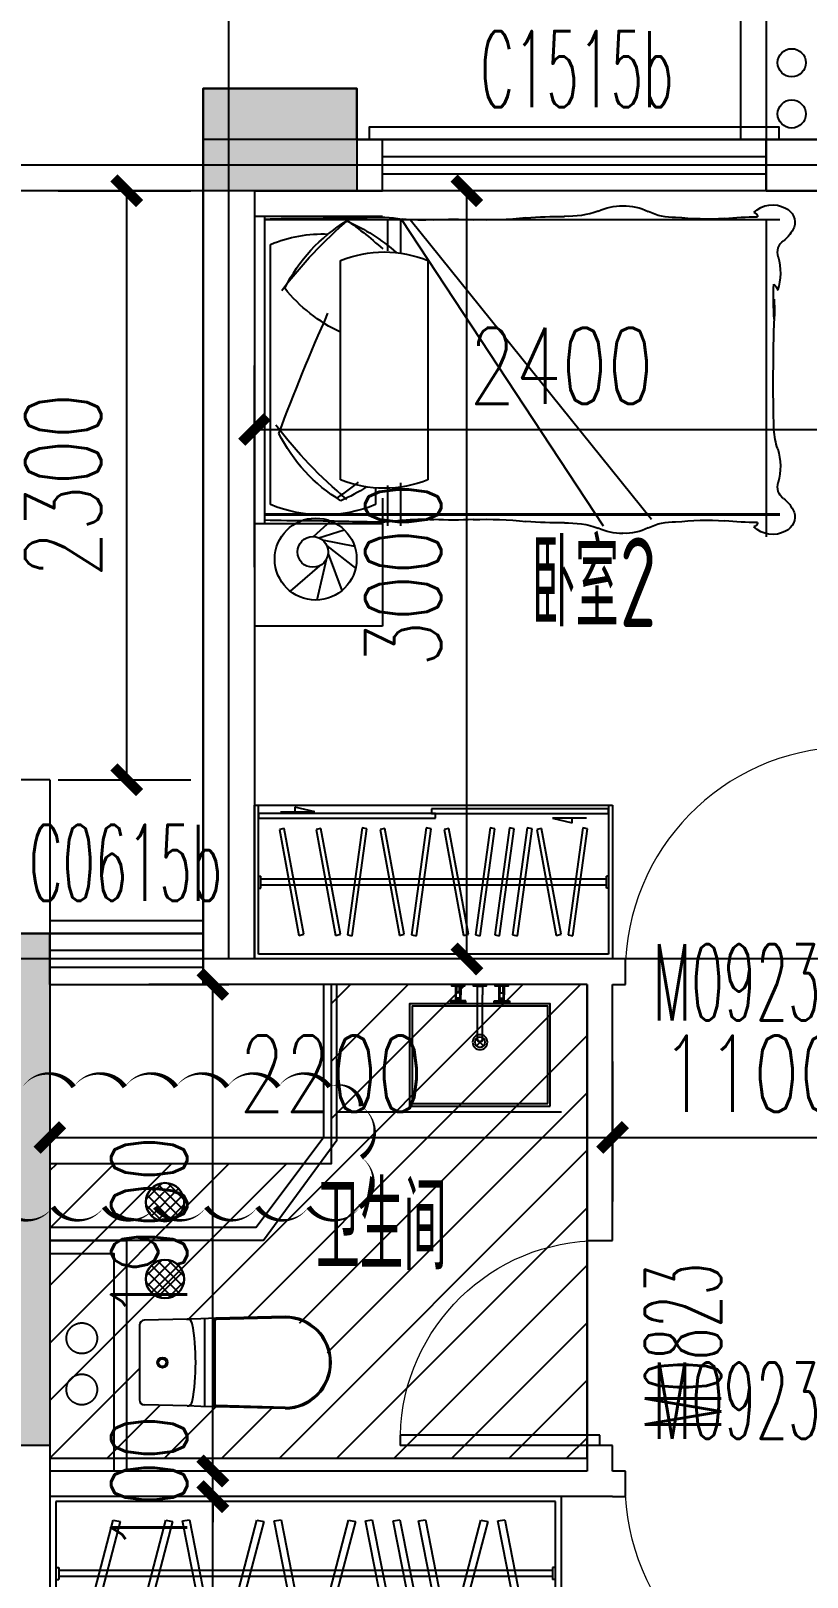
# Model space of a CAD drawing. Extents: x -129588 to 17450, y 1144 to 109436.
# Drawn here: x -30488 to -27453, y 78484 to 84523 of the extents above; entities that cross this region are included whole.
import ezdxf

# ---------------------------------------------------------------- set-up
doc = ezdxf.new("R2010")
doc.units = 0
doc.header["$LTSCALE"] = 1000
doc.header["$MEASUREMENT"] = 0
doc.linetypes.add('DASH', pattern=[0.35, 0.25, -0.1])
doc.linetypes.add('PS', pattern=[3200, 1500, -200, 1500])
for name, color, linetype in [('_S-YS(雨水管)', 3, 'Continuous'), ('_S-空调立管', 7, 'Continuous'), ('A-Lvtry', 5, 'Continuous'), ('A-空调室外机', 5, 'DASH'), ('A-第三道尺寸线', 105, 'Continuous'), ('A-线脚看线', 9, 'Continuous'), ('A-降板区域', 251, 'Continuous'), ('DOTE', 16, 'Continuous'), ('LABEL_PM', 7, 'Continuous'), ('NL', 5, 'Continuous'), ('PS', 6, 'PS'), ('PUB_HATCH', 8, 'Continuous'), ('PUB_TEXT', 7, 'Continuous'), ('WALL', 2, 'Continuous'), ('WINDOW', 4, 'Continuous'), ('WINDOW_TEXT', 7, 'Continuous'), ('剪力墙', 6, 'Continuous'), ('栏杆', 142, 'Continuous')]:
    doc.layers.add(name, color=color, linetype=linetype)
for name, color, linetype, plot in [('A-area(算全面积)', 21, 'Continuous', False), ('A-area(算半面积)', 23, 'Continuous', False), ('A-FUR', 8, 'Continuous', False), ('Q0421', 6, 'Continuous', False)]:
    doc.layers.add(name, color=color, linetype=linetype, plot=plot)
doc.styles.add('_TCH_DIM_T3', font='SIMPLEX.shx', dxfattribs={"width": 0.705882, "bigfont": 'GBCBIG.shx'})
doc.styles.add('_TCH_WINDOW', font='SIMPLEX.shx', dxfattribs={"width": 0.7, "height": 3.5, "bigfont": 'GBCBIG.shx'})
doc.styles.get("Standard").update_dxf_attribs({"font": 'gbenor.shx', "width": 0.7, "bigfont": 'gbcbig.shx'})
doc.dimstyles.new('_TCH_ARCH&&100', dxfattribs={"dimtxt": 297.5, "dimasz": 100, "dimexe": 250, "dimexo": 300, "dimgap": 100, "dimtad": 1, "dimdec": 0, "dimzin": 0, "dimdsep": 46, "dimtxsty": '_TCH_DIM_T3', "dimblk": 'ARCHTICK', "dimcen": 0.09, "dimclrt": 7, "dimazin": 2, "dimtfac": 1, "dimtdec": 0, "dimtix": 1, "dimtmove": 2, "dimatfit": 3, "dimfxl": 0, "dimtolj": 1, "dimtzin": 0, "dimarcsym": 0})

# ---------------------------------------------------------------- blocks, each defined once
blk = doc.blocks.new('zhouxianssceng0329')
at = {"layer": 'DOTE'}
for p, q in [((-29713.7, 140298.2), (-29713.7, 156469.4)), ((-3313.7, 143398.2), (-44988.6, 143398.2)), ((5501.3, 143298.2), (-44988.6, 143298.2)), ((5501.3, 140298.2), (-44988.6, 140298.2))]:
    blk.add_line(p, q, dxfattribs=at)
blk = doc.blocks.new('jgjlq030328')
at = {"layer": 'PUB_HATCH'}
for points in [[(-276135, 17211.9), (-275535, 17211.9), (-275535, 16811.9), (-276135, 16811.9)], [(-276935, 13911.9), (-276735, 13911.9), (-276735, 11911.9), (-276935, 11911.9), (-276935, 13711.9)]]:
    blk.add_hatch(color=256, dxfattribs=at).paths.add_polyline_path(points)
at = {"layer": '剪力墙'}
for points in [[(-276135, 17211.9), (-275535, 17211.9), (-275535, 16811.9), (-276135, 16811.9)], [(-276935, 13911.9), (-276735, 13911.9), (-276735, 11911.9), (-276935, 11911.9), (-276935, 13711.9)]]:
    blk.add_lwpolyline(points, close=True, dxfattribs=at)
blk.add_lwpolyline([(-275935, 16811.9), (-275935, 16811.9)], dxfattribs=at)
blk = doc.blocks.new('a3huxing0323')
at = {"layer": 'WALL'}
for p, q in [((12007.6, 167034.8), (11807.6, 167034.8)), ((12007.6, 167034.8), (12007.6, 166334.8)), ((12007.6, 166334.8), (12007.6, 164334.8)), ((12007.6, 164334.8), (12007.6, 160534.8))]:
    blk.add_line(p, q, dxfattribs=at)
blk = doc.blocks.new('ssxianjiao0329')
at = {"layer": 'A-线脚看线'}
for points in [[(-29163.7, 143498.2), (-29163.7, 143548.2), (-27563.7, 143548.2), (-27563.7, 143498.2)], [(-30413.7, 140448.2), (-29813.7, 140448.2)]]:
    blk.add_lwpolyline(points, dxfattribs=at)
blk = doc.blocks.new('3-122')
at = {"layer": 'A-area(算全面积)'}
blk.add_lwpolyline([(-158972, 87498.2), (-158972, 87498.2), (-158972, 87498.2), (-158972, 84098.2), (-156422, 84098.2), (-156422, 84098.2), (-155172, 84098.2), (-155172, 84098.2), (-153572, 84098.2), (-153572, 84298.2), (-152972, 84298.2), (-152972, 80998.2), (-151572, 80998.2), (-151572, 84298.2), (-150972, 84298.2), (-150972, 84098.2), (-149471.9, 84098.2), (-149471.9, 84098.2), (-148222, 84098.2), (-148222, 84098.2), (-147321.9, 84098.2), (-147322, 85698.2), (-143872, 85698.2), (-143872, 87498.2)], close=True, dxfattribs=at)
blk = doc.blocks.new('u5g')
at = {"color": 8, "linetype": 'DASH', "ltscale": 20}
for p, q in [((10502.8, 151826.4), (10512.8, 151826.4)), ((10512.8, 151826.4), (10512.8, 151776.4)), ((12187.8, 151826.4), (12177.7, 151826.4)), ((12177.7, 151826.4), (12177.7, 151776.4)), ((10502.8, 151776.4), (10512.8, 151776.4)), ((12177.7, 151813.9), (10512.8, 151813.9)), ((12177.7, 151788.9), (10512.8, 151788.9)), ((12187.8, 151776.4), (12177.7, 151776.4))]:
    blk.add_line(p, q, dxfattribs=at)
at = {"color": 8, "ltscale": 20}
for p, q in [((11917.6, 151531.4), (12012.7, 151550.3)), ((12082.8, 151531.4), (11917.6, 151531.4)), ((12012.7, 151550.3), (12012.7, 151531.4)), ((10607.7, 151503.4), (10772.9, 151503.4)), ((10772.9, 151503.4), (10677.8, 151484.5)), ((10677.8, 151484.5), (10677.8, 151503.4))]:
    blk.add_line(p, q, dxfattribs=at)
at = {"linetype": 'DASH', "ltscale": 20}
for points in [[(12207.8, 152126.4), (10482.8, 152126.4), (10482.8, 151476.4), (12207.8, 151476.4)], [(10502.8, 151531.4), (11355.3, 151531.4), (11355.3, 151511.4), (10502.8, 151511.4)], [(11335.3, 151511.4), (12187.8, 151511.4), (12187.8, 151491.4), (11335.3, 151491.4)]]:
    blk.add_lwpolyline(points, close=True, dxfattribs=at)
blk.add_lwpolyline([(12187.8, 151476.4), (12187.8, 152106.4), (10502.8, 152106.4), (10502.8, 151476.4)], dxfattribs=at)
at = {"color": 8, "linetype": 'DASH', "ltscale": 20}
for points in [[(10603.3, 151578.7), (10696.8, 152026.6), (10719.8, 152021.8), (10626.3, 151573.9)], [(10780.1, 151578.7), (10873.6, 152026.6), (10896.6, 152021.8), (10803.1, 151573.9)], [(11001.3, 151572.3), (10930.5, 152024.3), (10953.7, 152028), (11024.5, 151576)], [(11087.5, 151578.7), (11181, 152026.6), (11204, 152021.8), (11110.4, 151573.9)], [(11310.5, 151572.3), (11239.7, 152024.3), (11262.9, 152028), (11333.7, 151576)], [(11396.6, 151578.7), (11490.1, 152026.6), (11513.1, 152021.8), (11419.6, 151573.9)], [(11617.8, 151572.3), (11547, 152024.3), (11570.2, 152028), (11641, 151576)], [(11711, 151572.3), (11640.2, 152024.3), (11663.4, 152028), (11734.2, 151576)], [(11796.6, 151572.3), (11725.8, 152024.3), (11749, 152028), (11819.8, 151576)], [(11842.7, 151578.7), (11936.3, 152026.6), (11959.3, 152021.8), (11865.7, 151573.9)], [(12064, 151572.3), (11993.2, 152024.3), (12016.4, 152028), (12087.2, 151576)]]:
    blk.add_lwpolyline(points, close=True, dxfattribs=at)
blk = doc.blocks.new('QWER34324')
at = {"layer": 'A-FUR'}
for p, q in [((-500, 0), (0, 0)), ((-40, -1200), (-40, 0)), ((-40, 0), (0, 0)), ((0, 0), (0, -1200)), ((-40, -11.5), (-2054.4, -11.5)), ((-40, -11.5), (-2054.4, -11.5)), ((-1999.7, -11.5), (-1999.7, -1251.2)), ((-608.2, -11.5), (-1552.4, -1182.5)), ((-575.1, -11.5), (-1363.6, -1208.2)), ((-570.6, -11.5), (-570.6, -144)), ((-519.8, -11.5), (-519.8, -134.5)), ((-63, -1125.7), (-63, -109.1)), ((-678.3, -172.7), (-678.3, -1028.2)), ((-336.3, -1028.2), (-336.3, -172.7)), ((-570.6, -1040.9), (-570.6, -1208.2)), ((-519.8, -1050.4), (-519.8, -1208.2)), ((-473.4, -1060.8), (-473.4, -1125.7)), ((-40, -1161.5), (-2054.4, -1161.5)), ((-40, -1165.5), (-2054.4, -1165.5)), ((0, -1200), (-500, -1200)), ((0, -1200), (-40, -1200))]:
    blk.add_line(p, q, dxfattribs=at)
for centre, radius, start, end in [((-2050.6, -24), 61.8, 114.65516, 197.05817), ((-2025.4, -60.8), 106, 45.78413, 118.72126), ((-1950.6, -0.8), 16, 93.39574, 183.44183), ((-1636.1, 205.2), 209.3, 267.15615, 297.45765), ((-1447.1, -169), 209.9, 87.96316, 116.12762), ((-1430.8, -151), 192, 63.04698, 92.64916), ((-1225.8, 355.3), 355.3, 250.60635, 272.32801), ((-1221.3, -2275.3), 2275.6, 85.96877, 89.74947), ((-1983, 13.6), 138.4, 203.70607, 231.95597), ((-1965.7, -1216.9), 1215.2, 83.96781, 90.04075), ((-1770.2, 1149.8), 1160.2, 266.64954, 276.11997), ((-909.2, 1295.3), 1309.4, 263.33019, 272.35813), ((-778.2, -1523.7), 1512.6, 87.0776, 92.9224), ((-655.9, 791.2), 805.5, 266.782, 275.59148), ((-480.7, -586.2), 583.8, 86.03666, 99.53314), ((-58.4, -703), 749.3, 113.83469, 131.46224), ((532.5, -1280), 1548.8, 124.57489, 131.88808), ((-774.9, -21402.4), 21401.2, 88.49238, 89.10433), ((-1546.8, -1386.7), 1810.6, 37.31306, 49.42063), ((-689.8, -564.3), 637.9, 26.40883, 59.00025), ((-160, -2948.1), 2939.9, 87.66163, 91.01156), ((-2098.3, -139.8), 53.6, 340.23108, 55.86441), ((-268.2, -607.5), 539, 67.62117, 92.10241), ((-1819.9, -219), 236, 164.99871, 197.18078), ((-507.3, -588.1), 449.1, 67.62117, 112.37883), ((-2002.9, -297.8), 43.4, 129.07345, 167.94605), ((-2962.5, -319.7), 933.9, 354.95264, 3.41649), ((-605.2, 111.5), 625, 295.48, 321.15009), ((-1219.9, -370.7), 812.7, 176.67233, 181.72422), ((-3003.8, -350.3), 972.9, 356.95871, 1.57587), ((-9950.5, -649.5), 7922.3, 358.6733, 1.8401), ((-7673.2, -3674.4), 8087.9, 20.45865, 24.04845), ((-2329.2, -812.3), 299.6, 341.30518, 356.04213), ((-1523.8, 282.7), 1810.6, 309.96455, 322.68694), ((-666.8, -563.7), 637.9, 300.99975, 333.59117), ((-1819.9, -978), 236, 162.81922, 195.00129), ((-2098.3, -1057.2), 53.6, 304.13559, 19.76892), ((-507.3, -612.9), 449.1, 247.62117, 292.37883), ((-35.4, -425), 749.3, 237.46377, 246.16531), ((555.5, 176), 1548.8, 231.63721, 235.42511), ((-1983, -1210.6), 138.4, 128.04403, 156.29393), ((-268.2, -627.3), 539, 247.62117, 292.37883), ((-2050.6, -1173), 61.8, 162.94183, 245.34484), ((-1950.6, -1196.2), 16, 176.55817, 266.60426), ((-1965.7, 19.9), 1215.2, 269.95925, 276.03219), ((-1770.2, -2346.8), 1160.2, 83.88003, 93.35046), ((-1636.1, -1402.2), 209.3, 62.54235, 92.84385), ((-1225.8, -1552.3), 355.3, 87.67199, 109.39365), ((-1221.3, 1078.3), 2275.6, 270.25053, 274.03123), ((-909.2, -2492.3), 1309.4, 87.64187, 96.66981), ((-778.2, 326.7), 1512.6, 267.0776, 272.9224), ((-655.9, -1988.2), 805.5, 84.40852, 93.218), ((-480.7, -610.8), 583.8, 260.46686, 273.96334), ((-774.9, 20205.4), 21401.2, 270.89567, 271.50762), ((-160, 1751.1), 2939.9, 268.98844, 272.33837), ((-2025.4, -1136.2), 106, 241.27874, 314.21587), ((-1447.1, -1028), 209.9, 243.87238, 272.03684), ((-1430.8, -1046), 192, 267.35084, 296.95302)]:
    blk.add_arc(centre, radius, start, end, dxfattribs=at)
blk = doc.blocks.new('A$C2EEA3612')
at = {"linetype": 'Continuous'}
for p, q in [((-180, 570), (-172.9, 299.7)), ((-175, 570.2), (-168, 299.8)), ((175, 570.2), (168, 299.8)), ((180, 570), (172.9, 299.7)), ((-172.9, 299.7), (-171.1, 240)), ((-171.6, 255), (171.6, 255)), ((-163, 295), (163, 295)), ((-163, 290), (163, 290)), ((172.9, 299.7), (171.1, 240)), ((-171.1, 240), (-169.5, 186.6)), ((-169.5, 186.6), (-165.6, 19.4)), ((169.5, 186.6), (165.6, 19.4)), ((171.1, 240), (169.5, 186.6)), ((-145.6, 0), (145.6, 0))]:
    blk.add_line(p, q, dxfattribs=at)
for radius in [20, 15]:
    blk.add_circle((0, 90), radius, dxfattribs=at)
for centre, radius, start, end in [((0, 570), 180, 0, 180), ((0, 570), 175, 0, 180), ((-163, 300), 10, 181.7534, 270), ((-163, 300), 5, 181.7534, 270), ((163, 300), 5, 270, 358.2466), ((163, 300), 10, 270, 358.2466), ((-149.5, 187.2), 20, 99.85566, 181.7534), ((0, -673.3), 893.4, 80.14434, 99.85566), ((149.5, 187.2), 20, 358.2466, 80.14434), ((-145.6, 20), 20, 181.7534, 270), ((145.6, 20), 20, 270, 358.2466)]:
    blk.add_arc(centre, radius, start, end, dxfattribs=at)
blk = doc.blocks.new('g3wr')
at = {"color": 251}
blk.add_wipeout([(92376.5, 176270.3), (92376.5, 176416), (92376.5, 176561.6), (92382.1, 176575.5), (92395.9, 176581.5), (92459.4, 176583.5), (92576.3, 176580.9), (92666.2, 176588.6), (92736.4, 176588), (92946.5, 176596), (92946.5, 176591), (93056.8, 176558.2), (93056.8, 176558.2), (93126.5, 176416), (93075.6, 176297.8), (92946.5, 176236), (92831.5, 176244.5), (92676.2, 176243), (92576.3, 176251), (92395.9, 176250.4)], dxfattribs=at)
at = {"xscale": -1, "rotation": 270}
blk.add_blockref('A$C2EEA3612', (92376.5, 176416), dxfattribs=at)
blk = doc.blocks.new('fvdfvfr')
at = {"layer": 'A-FUR'}
for p, q in [((172369.7, 266757.7), (172369.7, 266257.7)), ((172100, 266607.2), (172167.6, 266668.4)), ((172121.1, 266602.5), (172220.9, 266633.6)), ((172134.5, 266594.7), (172260.9, 266569.3)), ((172151.3, 266571.8), (172265.1, 266484.2)), ((172123.4, 266493), (172009.8, 266393.7)), ((172149.5, 266516.9), (172114, 266359.2)), ((172157.3, 266539.8), (172211, 266396.1)), ((172369.7, 266257.7), (171869.7, 266257.7))]:
    blk.add_line(p, q, dxfattribs=at)
for centre, radius in [((172109, 266519.3), 160), ((172097.8, 266547.3), 60)]:
    blk.add_circle(centre, radius, dxfattribs=at)
blk = doc.blocks.new('A$C12CE3BE6')
at = {"ltscale": 10}
for p, q in [((180, 469), (200, 469)), ((180, 412), (180, 435)), ((182.5, 422), (182.5, 442)), ((197.5, 442), (182.5, 442)), ((184.5, 442), (184.5, 469)), ((195.5, 442), (195.5, 469)), ((197.5, 422), (197.5, 442)), ((200, 412), (200, 435)), ((285.2, 469), (265.2, 469)), ((265.2, 260), (265.2, 435)), ((285.2, 260), (285.2, 435)), ((370, 469), (350, 469)), ((350, 412), (350, 435)), ((352.5, 422), (352.5, 442)), ((352.5, 442), (367.5, 442)), ((354.5, 442), (354.5, 469)), ((365.5, 442), (365.5, 469)), ((367.5, 422), (367.5, 442)), ((370, 412), (370, 435)), ((220, 412), (160, 412)), ((160, 412), (160, 405)), ((220, 405), (160, 405)), ((197.5, 422), (182.5, 422)), ((187, 412), (187, 422)), ((193, 412), (193, 422)), ((220, 405), (220, 412)), ((330, 412), (390, 412)), ((330, 405), (330, 412)), ((330, 405), (390, 405)), ((352.5, 422), (367.5, 422)), ((357, 412), (357, 422)), ((363, 412), (363, 422)), ((390, 412), (390, 405))]:
    blk.add_line(p, q, dxfattribs=at)
for p, q in [((260.9, 235.9), (289.1, 264.1)), ((260.9, 264.1), (289.1, 235.9))]:
    blk.add_line(p, q)
for points in [[(200, 435), (200, 469), (215, 469), (215, 475), (165, 475), (165, 469), (180, 469), (180, 435)], [(285.2, 435), (285.2, 469), (299.8, 469), (299.8, 475), (250.2, 475), (250.2, 469), (265.2, 469), (265.2, 435)], [(370, 435), (370, 469), (385, 469), (385, 475), (335, 475), (335, 469), (350, 469), (350, 435)]]:
    blk.add_lwpolyline(points, dxfattribs=at)
for points in [[(0, 0), (0, 400), (550, 400), (550, 0)], [(10, 10), (10, 390), (540, 390), (540, 10)]]:
    blk.add_lwpolyline(points, close=True)
for centre in [(190, 408.5), (360, 408.5)]:
    blk.add_circle(centre, 3.5, dxfattribs=at)
for radius in [29.1, 20]:
    blk.add_circle((275, 250), radius)
blk.add_arc((275.2, 260), 10, 180, 0, dxfattribs=at)
blk = doc.blocks.new('$DorLib2D$00000001')
for p, q in [((0.45, 0.975), (0.5, 0.975)), ((0.45, 0), (0.45, 0.975)), ((0.5, 0), (0.5, 0.975)), ((0.5, 0), (0.45, 0))]:
    blk.add_line(p, q)
at = {"lineweight": 13}
blk.add_arc((0.475, 0), 0.975, 91.46928, 180, dxfattribs=at)
blk = doc.blocks.new('$TCHSYS$WIN2D')
for p, q in [((-0.5, 0.5), (0.5, 0.5)), ((-0.5, 0.5), (-0.5, -0.5)), ((0.5, 0.5), (0.5, -0.5)), ((0.5, 0.1667), (-0.5, 0.1667)), ((0.5, -0.1667), (-0.5, -0.1667)), ((-0.5, -0.5), (0.5, -0.5))]:
    blk.add_line(p, q)
blk = doc.blocks.new('_ArchTick')
at = {"color": 0, "linetype": 'ByBlock', "const_width": 0.4}
blk.add_lwpolyline([(-0.5, -0.5), (0.5, 0.5)], dxfattribs=at)
blk = doc.blocks.new('*D1342')
at = {"layer": 'A-第三道尺寸线', "color": 0, "lineweight": -2, "transparency": 16777216}
for p, q in [((-75779, -36371.8), (-75779, -35584)), ((-73379, -36371.8), (-73379, -35584)), ((-75779, -35834), (-73379, -35834))]:
    blk.add_line(p, q, dxfattribs=at)
at = {"layer": 'Defpoints', "color": 0, "transparency": 16777216}
for p in [(-73379, -35834), (-75779, -36671.8), (-73379, -36671.8)]:
    blk.add_point(p, dxfattribs=at)
at = {"layer": 'A-第三道尺寸线', "color": 0, "lineweight": -2, "transparency": 16777216, "xscale": 100, "yscale": 100, "zscale": 100, "rotation": 180}
blk.add_blockref('_ArchTick', (-75779, -35834), dxfattribs=at)
at = {"layer": 'A-第三道尺寸线', "color": 0, "lineweight": -2, "transparency": 16777216, "xscale": 100, "yscale": 100, "zscale": 100}
blk.add_blockref('_ArchTick', (-73379, -35834), dxfattribs=at)
at = {"layer": 'A-第三道尺寸线', "color": 7, "transparency": 16777216, "insert": (-74579, -35585.2), "char_height": 297.5, "attachment_point": 5, "style": '_TCH_DIM_T3'}
blk.add_mtext('\\A1;2400', dxfattribs=at)
blk = doc.blocks.new('*D1346')
at = {"layer": 'A-第三道尺寸线', "color": 0, "lineweight": -2, "transparency": 16777216}
for p, q in [((-76579, -38301.8), (-76579, -38849)), ((-74379, -38301.8), (-74379, -38849)), ((-76579, -38599), (-74379, -38599))]:
    blk.add_line(p, q, dxfattribs=at)
at = {"layer": 'Defpoints', "color": 0, "transparency": 16777216}
for p in [(-76579, -38001.8), (-74379, -38001.8), (-74379, -38599)]:
    blk.add_point(p, dxfattribs=at)
at = {"layer": 'A-第三道尺寸线', "color": 0, "lineweight": -2, "transparency": 16777216, "xscale": 100, "yscale": 100, "zscale": 100, "rotation": 180}
blk.add_blockref('_ArchTick', (-76579, -38599), dxfattribs=at)
at = {"layer": 'A-第三道尺寸线', "color": 0, "lineweight": -2, "transparency": 16777216, "xscale": 100, "yscale": 100, "zscale": 100}
blk.add_blockref('_ArchTick', (-74379, -38599), dxfattribs=at)
at = {"layer": 'A-第三道尺寸线', "color": 7, "transparency": 16777216, "insert": (-75479, -38350.2), "char_height": 297.5, "attachment_point": 5, "style": '_TCH_DIM_T3'}
blk.add_mtext('\\A1;2200', dxfattribs=at)
blk = doc.blocks.new('*D1347')
at = {"layer": 'A-第三道尺寸线', "color": 0, "lineweight": -2, "transparency": 16777216}
for p, q in [((-74379, -38301.8), (-74379, -38849)), ((-73279, -38301.8), (-73279, -38849)), ((-74379, -38599), (-73279, -38599))]:
    blk.add_line(p, q, dxfattribs=at)
at = {"layer": 'Defpoints', "color": 0, "transparency": 16777216}
for p in [(-74379, -38001.8), (-73279, -38001.8), (-73279, -38599)]:
    blk.add_point(p, dxfattribs=at)
at = {"layer": 'A-第三道尺寸线', "color": 0, "lineweight": -2, "transparency": 16777216, "xscale": 100, "yscale": 100, "zscale": 100, "rotation": 180}
blk.add_blockref('_ArchTick', (-74379, -38599), dxfattribs=at)
at = {"layer": 'A-第三道尺寸线', "color": 0, "lineweight": -2, "transparency": 16777216, "xscale": 100, "yscale": 100, "zscale": 100}
blk.add_blockref('_ArchTick', (-73279, -38599), dxfattribs=at)
at = {"layer": 'A-第三道尺寸线', "color": 7, "transparency": 16777216, "insert": (-73829, -38350.2), "char_height": 297.5, "attachment_point": 5, "style": '_TCH_DIM_T3'}
blk.add_mtext('\\A1;1100', dxfattribs=at)
blk = doc.blocks.new('*D1352')
at = {"layer": 'A-第三道尺寸线', "color": 0, "lineweight": -2, "transparency": 16777216}
for p, q in [((-75729, -40001.8), (-76191.7, -40001.8)), ((-75941.7, -43501.8), (-75941.7, -40001.8)), ((-75729, -43501.8), (-76191.7, -43501.8))]:
    blk.add_line(p, q, dxfattribs=at)
at = {"layer": 'Defpoints', "color": 0, "transparency": 16777216}
for p in [(-75941.7, -40001.8), (-75429, -40001.8), (-75429, -43501.8)]:
    blk.add_point(p, dxfattribs=at)
at = {"layer": 'A-第三道尺寸线', "color": 0, "lineweight": -2, "transparency": 16777216, "xscale": 100, "yscale": 100, "zscale": 100}
for p, rotation in [((-75941.7, -40001.8), 90), ((-75941.7, -43501.8), 270)]:
    blk.add_blockref('_ArchTick', p, dxfattribs=dict(at, rotation=rotation))
at = {"layer": 'A-第三道尺寸线', "color": 7, "transparency": 16777216, "insert": (-76190.5, -41751.8), "char_height": 297.5, "attachment_point": 5, "rotation": 90, "style": '_TCH_DIM_T3'}
blk.add_mtext('\\A1;3500', dxfattribs=at)
blk = doc.blocks.new('*D1353')
at = {"layer": 'A-第三道尺寸线', "color": 0, "lineweight": -2, "transparency": 16777216}
for p, q in [((-75941.7, -39901.8), (-75941.7, -39801.8)), ((-75729, -39901.8), (-76191.7, -39901.8)), ((-75941.7, -40001.8), (-75941.7, -39901.8)), ((-75729, -40001.8), (-76191.7, -40001.8)), ((-75941.7, -40001.8), (-75941.7, -40101.8))]:
    blk.add_line(p, q, dxfattribs=at)
at = {"layer": 'Defpoints', "color": 0, "transparency": 16777216}
for p in [(-75941.7, -39901.8), (-75429, -39901.8), (-75429, -40001.8)]:
    blk.add_point(p, dxfattribs=at)
at = {"layer": 'A-第三道尺寸线', "color": 0, "lineweight": -2, "transparency": 16777216, "xscale": 100, "yscale": 100, "zscale": 100}
for p, rotation in [((-75941.7, -39901.8), 270), ((-75941.7, -40001.8), 90)]:
    blk.add_blockref('_ArchTick', p, dxfattribs=dict(at, rotation=rotation))
at = {"layer": 'A-第三道尺寸线', "color": 7, "transparency": 16777216, "insert": (-76190.5, -39951.8), "char_height": 297.5, "attachment_point": 5, "rotation": 90, "style": '_TCH_DIM_T3'}
blk.add_mtext('\\A1;100', dxfattribs=at)
blk = doc.blocks.new('*D1354')
at = {"layer": 'A-第三道尺寸线', "color": 0, "lineweight": -2, "transparency": 16777216}
for p, q in [((-75729, -38001.8), (-76191.7, -38001.8)), ((-75941.7, -39901.8), (-75941.7, -38001.8)), ((-75729, -39901.8), (-76191.7, -39901.8))]:
    blk.add_line(p, q, dxfattribs=at)
at = {"layer": 'Defpoints', "color": 0, "transparency": 16777216}
for p in [(-75941.7, -38001.8), (-75429, -38001.8), (-75429, -39901.8)]:
    blk.add_point(p, dxfattribs=at)
at = {"layer": 'A-第三道尺寸线', "color": 0, "lineweight": -2, "transparency": 16777216, "xscale": 100, "yscale": 100, "zscale": 100}
for p, rotation in [((-75941.7, -38001.8), 90), ((-75941.7, -39901.8), 270)]:
    blk.add_blockref('_ArchTick', p, dxfattribs=dict(at, rotation=rotation))
at = {"layer": 'A-第三道尺寸线', "color": 7, "transparency": 16777216, "insert": (-76190.5, -38951.8), "char_height": 297.5, "attachment_point": 5, "rotation": 90, "style": '_TCH_DIM_T3'}
blk.add_mtext('\\A1;1900', dxfattribs=at)
blk = doc.blocks.new('*D1355')
at = {"layer": 'A-第三道尺寸线', "color": 0, "lineweight": -2, "transparency": 16777216}
for p, q in [((-74829, -34901.8), (-75198.7, -34901.8)), ((-74948.7, -37901.8), (-74948.7, -34901.8)), ((-74829, -37901.8), (-75198.7, -37901.8))]:
    blk.add_line(p, q, dxfattribs=at)
at = {"layer": 'Defpoints', "color": 0, "transparency": 16777216}
for p in [(-74948.7, -34901.8), (-74529, -34901.8), (-74529, -37901.8)]:
    blk.add_point(p, dxfattribs=at)
at = {"layer": 'A-第三道尺寸线', "color": 0, "lineweight": -2, "transparency": 16777216, "xscale": 100, "yscale": 100, "zscale": 100}
for p, rotation in [((-74948.7, -34901.8), 90), ((-74948.7, -37901.8), 270)]:
    blk.add_blockref('_ArchTick', p, dxfattribs=dict(at, rotation=rotation))
at = {"layer": 'A-第三道尺寸线', "color": 7, "transparency": 16777216, "insert": (-75197.5, -36401.8), "char_height": 297.5, "attachment_point": 5, "rotation": 90, "style": '_TCH_DIM_T3'}
blk.add_mtext('\\A1;3000', dxfattribs=at)
blk = doc.blocks.new('ktswaj')
at = {"linetype": 'DASH'}
blk.add_lwpolyline([(15990.1, 179082.6), (15990.1, 178253.3), (16268.4, 178253.3), (16268.4, 179082.6)], close=True, dxfattribs=at)
for points in [[(15990.1, 179082.6), (16268.4, 178253.3)], [(15990.1, 178253.3), (16268.4, 179082.6)]]:
    blk.add_lwpolyline(points, dxfattribs=at)
blk = doc.blocks.new('1300600')
at = {"layer": '栏杆'}
for points in [[(-26213.7, 59632.2), (-26213.7, 60332.2), (-27713.7, 60332.2), (-27713.7, 59632.2)], [(-26313.7, 59632.2), (-26313.7, 60232.2), (-27613.7, 60232.2), (-27613.7, 59632.2)]]:
    blk.add_lwpolyline(points, dxfattribs=at)
at = {"layer": 'A-空调室外机', "rotation": 90}
blk.add_blockref('ktswaj', (151704.2, 43752.9), dxfattribs=at)
blk = doc.blocks.new('_LV13')
at = {"color": 0}
for p, q in [((-0.071, 0.495), (-0.495, 0.071)), ((0.183, 0.465), (-0.465, -0.183)), ((0.354, 0.354), (-0.354, -0.354)), ((0.465, 0.183), (-0.183, -0.465)), ((0.495, -0.071), (0.071, -0.495))]:
    blk.add_line(p, q, dxfattribs=at)
blk.add_circle((0, 0), 0.5)
blk = doc.blocks.new('e30505')
at = {"layer": '_S-YS(雨水管)'}
blk.add_lwpolyline([(-130172.7, 67143.6, 1), (-130282.7, 67143.6, 1)], format="xyb", close=True, dxfattribs=at)
at = {"layer": '_S-空调立管'}
blk.add_lwpolyline([(-130227.7, 67398.6, 1), (-130227.7, 67288.6, 1)], format="xyb", close=True, dxfattribs=at)
at = {"layer": 'NL', "ltscale": 0.5, "extrusion": (0, 0, -1), "xscale": 150, "yscale": 150, "zscale": -150, "rotation": 90}
for p in [(127777.6, 62893.5), (127777.6, 62593.5)]:
    blk.add_blockref('_LV13', p, dxfattribs=at)
blk = doc.blocks.new('e330505')
at = {"layer": 'NL', "ltscale": 0.5, "extrusion": (0, 0, -1), "xscale": 150, "yscale": 150, "zscale": -150, "rotation": 90}
for p in [(29963.7, 142438.3), (29963.7, 142138.3)]:
    blk.add_blockref('_LV13', p, dxfattribs=at)
blk = doc.blocks.new('*D419')
at = {"layer": 'A-第三道尺寸线', "color": 0, "lineweight": -2, "transparency": 16777216}
for p, q in [((-30381.5, 83898.2), (-29862.9, 83898.2)), ((-30112.9, 81598.2), (-30112.9, 83898.2)), ((-30381.5, 81598.2), (-29862.9, 81598.2))]:
    blk.add_line(p, q, dxfattribs=at)
at = {"layer": 'Defpoints', "color": 0, "transparency": 16777216}
for p in [(-30681.5, 83898.2), (-30112.9, 83898.2), (-30681.5, 81598.2)]:
    blk.add_point(p, dxfattribs=at)
at = {"layer": 'A-第三道尺寸线', "color": 0, "lineweight": -2, "transparency": 16777216, "xscale": 100, "yscale": 100, "zscale": 100}
for p, rotation in [((-30112.9, 83898.2), 90), ((-30112.9, 81598.2), 270)]:
    blk.add_blockref('_ArchTick', p, dxfattribs=dict(at, rotation=rotation))
at = {"layer": 'A-第三道尺寸线', "color": 7, "transparency": 16777216, "insert": (-30361.7, 82748.2), "char_height": 297.5, "attachment_point": 5, "rotation": 90, "style": '_TCH_DIM_T3'}
blk.add_mtext('\\A1;2300', dxfattribs=at)
blk = doc.blocks.new('750CHUFANGNCHUANG')
at = {"layer": 'A-降板区域'}
h = blk.add_hatch(dxfattribs=at)
h.set_pattern_fill('ANSI31', color=256, scale=100)
h.set_pattern_definition([(45, (-46165.25, -181290.11), (-112.2532, 112.2532), [])])
h.paths.add_polyline_path([(-74479, -38001.8), (-75479, -38001.8), (-75479, -38701.8), (-76579, -38701.8), (-76579, -39851.8), (-74479, -39851.8)])
at = {"layer": 'A-Lvtry', "ltscale": 3}
blk.add_line((-75457.5, -38499.5), (-74578.9, -38499.5), dxfattribs=at)
for points in [[(-76579, -38999.5), (-75743.4, -38999.5), (-75457.5, -38609.8), (-75457.5, -38001.8)], [(-76579, -38949.5), (-75772.1, -38949.5), (-75507.5, -38596.2), (-75507.5, -38001.8)]]:
    blk.add_lwpolyline(points, dxfattribs=at)
at = {"layer": 'A-降板区域'}
blk.add_lwpolyline([(-74479, -38001.8), (-75479, -38001.8), (-75479, -38701.8), (-75479, -38701.8), (-76579, -38701.8), (-76579, -39851.8), (-74479, -39851.8)], close=True, dxfattribs=at)
at = {"layer": 'PS', "ltscale": 0.5}
for centre in [(-76454, -39383.3), (-76454, -39583.3)]:
    blk.add_circle(centre, 60, dxfattribs=at)
at = {"layer": 'WALL'}
for p, q in [((-75979, -34701.8), (-75979, -37801.8)), ((-75279, -34701.8), (-75979, -34701.8)), ((-75279, -34901.8), (-75279, -34701.8)), ((-73279, -34701.8), (-73779, -34701.8)), ((-73779, -34701.8), (-73779, -34901.8)), ((-75779, -34901.8), (-75779, -37901.8)), ((-75779, -34901.8), (-75279, -34901.8)), ((-73779, -34901.8), (-73379, -34901.8)), ((-76579, -37201.8), (-76779, -37201.8)), ((-76579, -37201.8), (-76579, -37801.8)), ((-76579, -37801.8), (-76579, -38001.8)), ((-75979, -37801.8), (-75979, -38001.8)), ((-74379, -37901.8), (-75779, -37901.8)), ((-74329, -37901.8), (-74379, -37901.8)), ((-74329, -38001.8), (-74329, -37901.8)), ((-76579, -38001.8), (-76579, -39901.8)), ((-75979, -38001.8), (-75879, -38001.8)), ((-74479, -38001.8), (-75879, -38001.8)), ((-74479, -38001.8), (-74479, -39001.8)), ((-74379, -39001.8), (-74379, -38001.8)), ((-74379, -38001.8), (-74329, -38001.8)), ((-74479, -39001.8), (-74379, -39001.8)), ((-74379, -39801.8), (-74479, -39801.8)), ((-74479, -39801.8), (-74479, -39901.8)), ((-74379, -39901.8), (-74379, -39801.8)), ((-74479, -39901.8), (-76579, -39901.8)), ((-74329, -39901.8), (-74379, -39901.8)), ((-74329, -40001.8), (-74329, -39901.8)), ((-76579, -40001.8), (-76579, -43501.8)), ((-74379, -40001.8), (-76579, -40001.8)), ((-74379, -40001.8), (-74329, -40001.8))]:
    blk.add_line(p, q, dxfattribs=at)
for points in [[(-76579, -39001.8), (-76279, -39001.8), (-76279, -39901.8)], [(-76579, -39051.8), (-76329, -39051.8), (-76329, -39901.8)]]:
    blk.add_lwpolyline(points, dxfattribs=at)
at = {"layer": 'WINDOW'}
blk.add_line((-74479, -39001.8), (-74479, -39801.8), dxfattribs=at)
blk.add_blockref('fvdfvfr', (-247648.6, -302859.5))
at = {"layer": 'A-FUR', "extrusion": (0, 0, -1), "xscale": 0.8116, "yscale": 0.9231, "zscale": -1, "rotation": 180}
blk.add_blockref('u5g', (84286.8, 102526.1), dxfattribs=at)
at = {"layer": 'A-FUR', "xscale": 1.159400000004098, "yscale": 0.9230999999854248}
blk.add_blockref('u5g', (-88732.7, -180429.6), dxfattribs=at)
at = {"layer": 'A-Lvtry', "ltscale": 3, "extrusion": (0, 0, -1), "zscale": -1}
blk.add_blockref('A$C12CE3BE6', (74622.4, -38476.8), dxfattribs=at)
at = {"layer": 'WALL', "extrusion": (0, 0, -1), "zscale": -1}
blk.add_blockref('QWER34324', (75779, -35001.8), dxfattribs=at)
at = {"layer": 'WINDOW'}
ref = blk.add_blockref('$TCHSYS$WIN2D', (-74529, -34801.8), dxfattribs=dict(at, xscale=1500, yscale=200, zscale=1500, rotation=180))
ref.add_attrib('A', 'C1515b', (-74896.5, -34575.5), dxfattribs={"layer": 'WINDOW_TEXT', "height": 297.5, "style": '_TCH_WINDOW', "width": 0.494118})
ref = blk.add_blockref('$DorLib2D$00000001', (-73879, -37951.8), dxfattribs=dict(at, xscale=-900, yscale=-900, zscale=-900, rotation=180))
ref.add_attrib('A', 'M0923', (-74222, -38141.8), dxfattribs={"layer": 'WINDOW_TEXT', "height": 297.5, "style": '_TCH_WINDOW', "width": 0.494118})
ref = blk.add_blockref('$TCHSYS$WIN2D', (-76279, -37901.8), dxfattribs=dict(at, xscale=-600, yscale=200, zscale=-600, rotation=180))
ref.add_attrib('A', 'C0615b', (-76660.5, -37675.5), dxfattribs={"layer": 'WINDOW_TEXT', "height": 297.5, "style": '_TCH_WINDOW', "width": 0.494118})
ref = blk.add_blockref('$DorLib2D$00000001', (-74429, -39401.8), dxfattribs=dict(at, xscale=800, yscale=-800, zscale=800, rotation=270))
ref.add_attrib('A', 'M0823', (-73955.2, -39744.8), dxfattribs={"layer": 'WINDOW_TEXT', "height": 297.5, "rotation": 90, "style": '_TCH_WINDOW', "width": 0.494118})
ref = blk.add_blockref('$DorLib2D$00000001', (-73879, -39951.8), dxfattribs=dict(at, xscale=-900, yscale=900, zscale=-900, rotation=180))
ref.add_attrib('A', 'M0923', (-74222, -39775.5), dxfattribs={"layer": 'WINDOW_TEXT', "height": 297.5, "style": '_TCH_WINDOW', "width": 0.494118})
at = {"layer": 'PUB_TEXT', "width": 0.7}
for s, height, p in [('卧室', 337.59, (-74694.9, -36605.7)), ('2', 350, (-74350.8, -36605.7)), ('卫生间', 337.59, (-75537.6, -39116))]:
    blk.add_text(s, height=height, dxfattribs=at).set_placement(p)
at = {"layer": 'A-第三道尺寸线'}
for p1, p2, distance, picture, middle in [((-74529, -37901.8), (-74529, -34901.8), 419.8, '*D1355', (-75197.5, -36401.8)), ((-75779, -36671.8), (-73379, -36671.8), 837.8, '*D1342', (-74579, -35585.2)), ((-76579, -38001.8), (-74379, -38001.8), -597.2, '*D1346', (-75479, -38350.2)), ((-74379, -38001.8), (-73279, -38001.8), -597.2, '*D1347', (-73829, -38350.2)), ((-75429, -43501.8), (-75429, -40001.8), 512.8, '*D1352', (-76190.5, -41751.8))]:
    dim = blk.add_aligned_dim(p1=p1, p2=p2, distance=distance, dimstyle='_TCH_ARCH&&100', dxfattribs=at)
    dim.commit()
    dim.dimension.update_dxf_attribs({"geometry": picture, "text_midpoint": middle})
at = {"layer": 'A-Lvtry', "ltscale": 3, "extrusion": (0, 0, -1), "zscale": -1, "rotation": 180}
blk.add_blockref('g3wr', (168605.4, 136937.8), dxfattribs=at)
at = {"layer": 'A-第三道尺寸线'}
for p1, p2, picture, middle in [((-75429, -39901.8), (-75429, -38001.8), '*D1354', (-76190.5, -38951.8)), ((-75429, -40001.8), (-75429, -39901.8), '*D1353', (-76190.5, -39951.8))]:
    dim = blk.add_aligned_dim(p1=p1, p2=p2, distance=512.8, dimstyle='_TCH_ARCH&&100', dxfattribs=at)
    dim.commit()
    dim.dimension.update_dxf_attribs({"geometry": picture, "text_midpoint": middle})

msp = doc.modelspace()

# ---------------------------------------------------------------- block references
msp.add_blockref('zhouxianssceng0329', (0, -59400))
at = {"layer": '剪力墙'}
msp.add_blockref('jgjlq030328', (246321.3, 67086.3), dxfattribs=at)

# ---------------------------------------------------------------- next in the draw order: block references
msp.add_blockref('a3huxing0323', (-42421.3, -85436.6))

# ---------------------------------------------------------------- next in the draw order: linework, layer by layer
at = {"layer": 'A-area(算全面积)'}
msp.add_lwpolyline([(-10013.7, 84098.2), (-15613.7, 84098.2), (-15613.7, 84298.2), (-16213.7, 84298.2), (-16213.7, 80998.2), (-17613.7, 80998.2), (-17613.7, 84098.2), (-24913.7, 84098.2), (-24913.7, 85698.2), (-25563.7, 85698.2), (-25563.6, 84098.2), (-29213.7, 84098.2), (-29213.7, 84298.2), (-29813.7, 84298.2), (-29813.7, 80998.2), (-31213.7, 80998.2)], dxfattribs=at)
at = {"layer": 'Q0421'}
msp.add_lwpolyline([(-30520.4, 80398.7, 0, 20, -0.520567), (-30320.4, 80398.7, 0, 20, -0.520567), (-30120.4, 80398.7, 0, 20, -0.520567), (-29920.4, 80398.7, 0, 20, -0.520567), (-29720.4, 80398.7, 0, 20, -0.520567), (-29520.4, 80398.7, 0, 20, -0.520567), (-29320.4, 80398.7, 0, 20, -0.520567), (-29195.8, 80323.3, 0, 20, -0.520567), (-29195.8, 80123.3, 0, 20, -0.520567), (-29201.9, 79929.4, 0, 20, -0.520567), (-29401.9, 79929.4, 0, 20, -0.520567), (-29601.9, 79929.4, 0, 20, -0.520567), (-29801.9, 79929.4, 0, 20, -0.520567), (-30001.9, 79929.4, 0, 20, -0.520567), (-30201.9, 79929.4, 0, 20, -0.520567), (-30401.9, 79929.4, 0, 20, -0.520567), (-30601.9, 79929.4, 0, 20, -0.520567)], format="xyseb", dxfattribs=at)

# ---------------------------------------------------------------- next in the draw order: block references
msp.add_blockref('ssxianjiao0329', (0, -59400))
at = {"layer": 'LABEL_PM'}
msp.add_blockref('3-122', (121758.3, 0), dxfattribs=at)

# ---------------------------------------------------------------- next in the draw order: block references
msp.add_blockref('750CHUFANGNCHUANG', (46165.2, 118800))

# ---------------------------------------------------------------- next in the draw order: block references
msp.add_blockref('1300600', (0, 24466))
at = {"layer": 'A-area(算半面积)', "xscale": -1}
msp.add_blockref('e30505', (-157741.3, 17054.7, 0), dxfattribs=at)
at = {"layer": 'A-area(算半面积)'}
msp.add_blockref('e330505', (0, -62490.1), dxfattribs=at)

# ---------------------------------------------------------------- next in the draw order: dimensions: what is measured, and where the dimension line sits
at = {"layer": 'A-第三道尺寸线'}
dim = msp.add_aligned_dim(p1=(-30681.5, 81598.2), p2=(-30681.5, 83898.2), distance=-568.5, dimstyle='_TCH_ARCH&&100', dxfattribs=at)
dim.commit()
dim.dimension.update_dxf_attribs({"geometry": '*D419', "text_midpoint": (-30361.7, 82748.2)})

doc.saveas('drawing.dxf')
